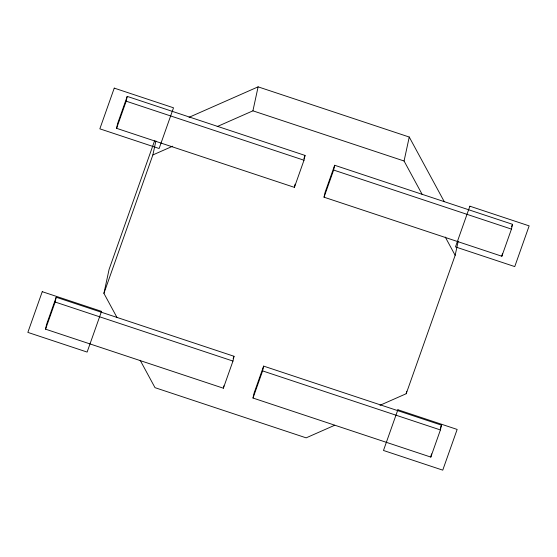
<?xml version="1.0" encoding="UTF-8"?>
<svg xmlns="http://www.w3.org/2000/svg" width="557" height="557" viewBox="0 0 557 557"><rect width="100%" height="100%" fill="white"/><g stroke="black" fill="none" stroke-linecap="round" stroke-linejoin="round"><path stroke-width="0.84" d="M45.549 329.166L46.586 324.376L56.187 297.236L234.003 356.271L232.965 361.068L223.364 388.208L45.549 329.166L55.15 302.026L56.187 297.236M116.587 128.326L117.618 123.529L127.219 96.389L305.034 155.424L303.997 160.221L294.402 187.361L116.587 128.326L126.181 101.179L127.219 96.389M117.102 317.699L103.915 293.365L109.095 269.393L154.581 140.803M103.915 293.365L152.869 154.943L155.911 140.893M217.188 126.585L252.92 110.829L258.107 86.85L409.249 137.036L444.27 201.676M223.364 388.208L223.879 385.813M294.402 187.361L295.092 184.165M253.003 398.046L254.034 393.249L263.635 366.109L441.45 425.151L440.413 429.941L430.819 457.088L253.003 398.046L262.598 370.906L263.635 366.109M324.035 197.199L325.072 192.409L334.673 165.269L512.489 224.304L511.451 229.101L501.85 256.241L324.035 197.199L333.636 170.059L334.673 165.269M422.199 194.47L404.069 161.008L409.249 137.036M379.999 405.287L406.199 393.729L406.735 391.251M406.199 393.729L455.16 255.308L458.195 241.258M430.819 457.088L431.508 453.885M501.85 256.241L502.372 253.846M233.153 358.666L234.003 356.271M303.906 158.62L305.034 155.424M440.322 428.34L441.45 425.151M511.639 226.699L512.489 224.304M189.025 117.318L258.107 86.85M152.869 154.943L172.726 146.192M334.736 425.242L306.148 437.851L155.006 387.665L140.176 360.288M252.92 110.829L404.069 161.008M126.181 101.179L303.997 160.221M333.636 170.059L511.451 229.101M55.15 302.026L232.965 361.068M262.598 370.906L440.413 429.941M445.273 237.059L455.16 255.308M42.248 291.68L27.85 332.39L87.122 352.073L101.52 311.356L42.248 291.68M114.248 88.117L99.849 128.834L159.121 148.51L173.519 107.8L114.248 88.117M397.879 409.757L383.481 450.467L442.752 470.15L457.151 429.433L397.879 409.757M469.878 206.194L455.48 246.911L514.752 266.587L529.15 225.877L469.878 206.194"/></g></svg>
